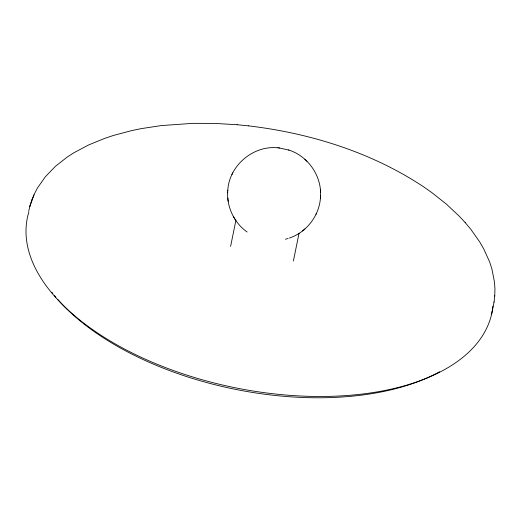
<?xml version="1.0" encoding="UTF-8"?>
<svg xmlns="http://www.w3.org/2000/svg" width="521" height="521" viewBox="0 0 521 521"><rect width="100%" height="100%" fill="white"/><g stroke="black" fill="none" stroke-linecap="round" stroke-linejoin="round"><path stroke-width="0.78" d="M227.677 192.203C226.895 207.638 234.502 223.118 247.13 232.008M320.558 196.091C321.737 175.824 307.924 155.935 288.523 149.957M227.749 190.946C228.81 165.763 253.291 144.903 278.325 147.86M289.357 238.064C306.622 232.294 319.464 215.538 320.487 197.355M227.638 192.874L227.781 190.269M320.448 198.026L320.591 195.427M494.742 296.039L494.95 288.979L494.494 282.141L491.889 268.875L489.636 261.952L483.735 248.875L479.782 242.024L470.691 229.142L465.149 222.532M491.648 314.007L494.058 301.861M494.025 302.147L494.774 295.752M230.601 246.407L235.935 220.181M293.395 261.008L299.054 233.193M28.727 211.161L29.886 206.114M237.179 124.734L214.769 123.412L192.874 123.347L161.204 125.587L141.334 128.609L131.644 130.608L113.37 135.48L104.643 138.391L88.531 144.988L74.06 152.666L67.176 157.108L55.447 166.29L45.334 176.769L37.532 187.886L34.217 194.235L29.808 206.394L31.827 199.973M31.644 200.52L34.034 194.782M232.802 172.848L231.943 174.574M315.986 214.333L316.286 213.727M304.896 228.999L302.48 230.985M288.054 238.501L285.423 239.243M279.308 147.964L288.934 150.094M248.393 125.848L248.445 125.854C310.236 133.187 371.532 152.269 423.645 186.844L431.707 192.503L446.451 204.18L459.437 216.371L465.312 222.708M237.12 124.727L248.445 125.854M277.914 147.821L279.614 147.99M304.863 159.276L306.947 161.23M233.545 216.853L234.3 218.104M234.457 218.371L235.186 219.575M227.788 198.065L227.951 199.406M228.016 199.966L228.178 201.295M320.376 189.566L320.558 192.151M492.938 306.185A237.075 124.929 11.5 0 1 234.854 387.696A237.075 124.929 11.5 0 1 28.876 211.891M439.581 371.747A232.425 122.481 11.5 0 1 58.02 299.705M55.897 297.25A232.425 122.481 11.5 0 1 54.353 295.394M52.855 293.538A232.425 122.481 11.5 0 1 51.885 292.301"/></g></svg>
